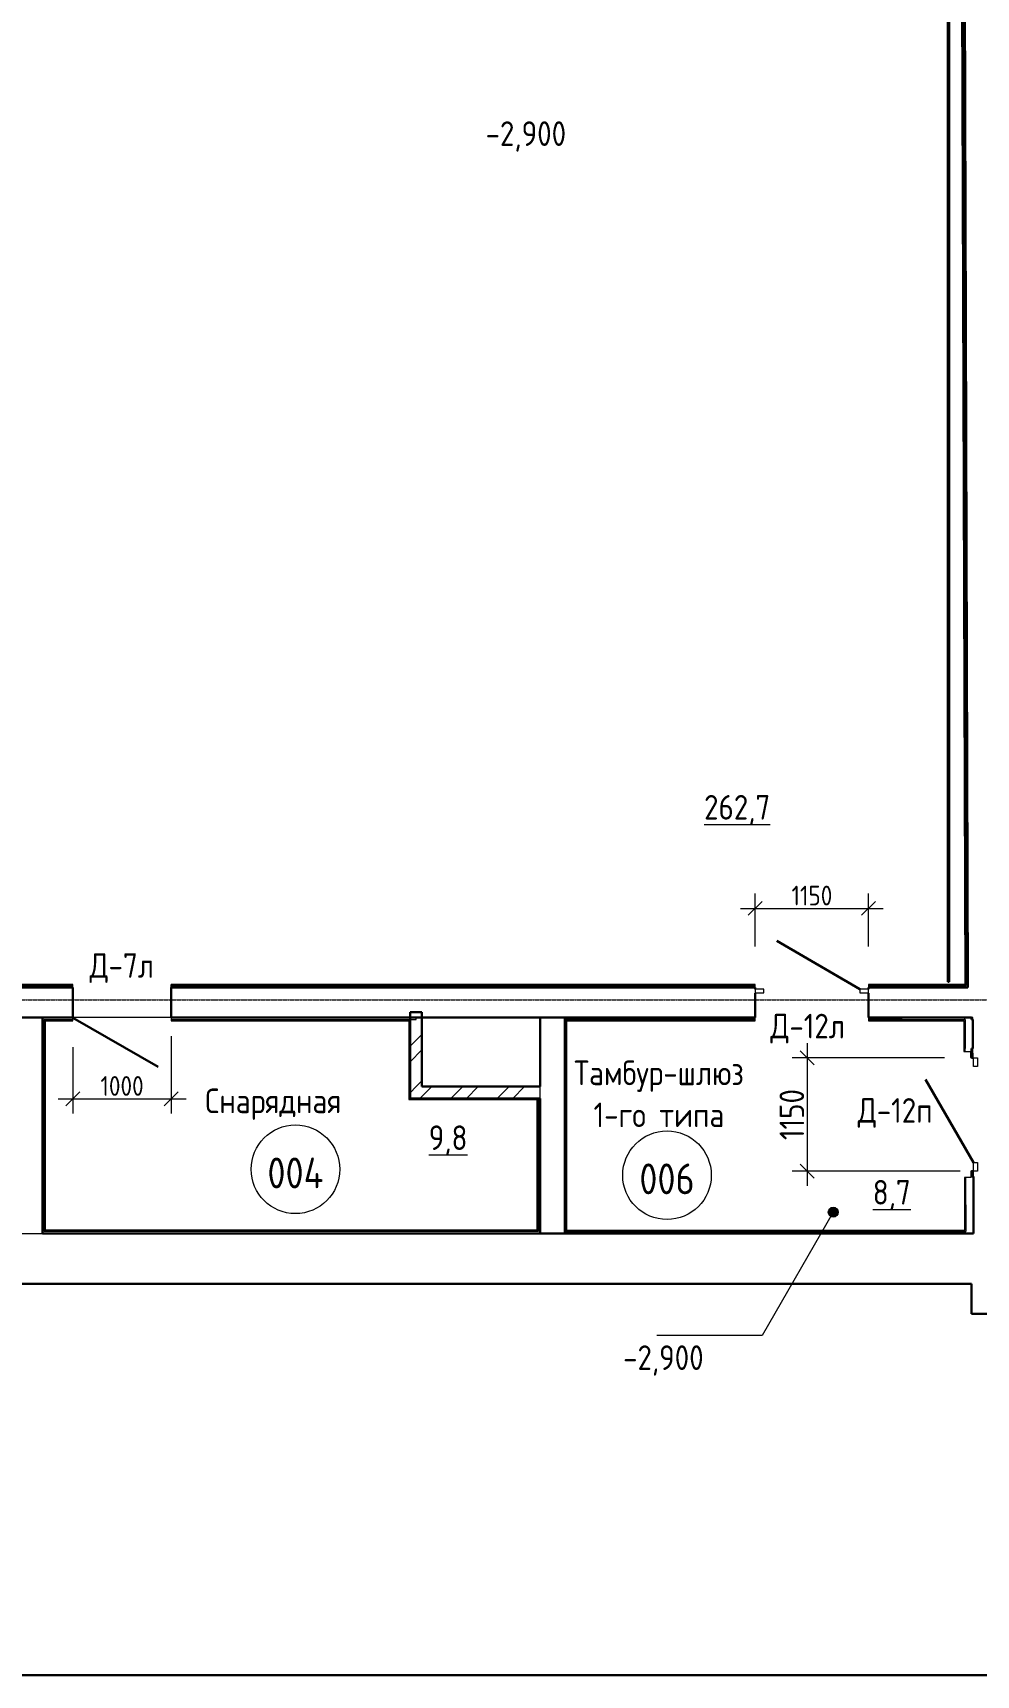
# Model space of a CAD drawing. Header units: millimetres. Extents: x 504091 to 2165846, y 135022 to 442887.
# Drawn here: x 1624477 to 1634057, y 321462 to 338134 of the extents above; entities that cross this region are included whole.
import ezdxf

# ---------------------------------------------------------------- set-up
doc = ezdxf.new("R2010")
doc.units = ezdxf.units.MM
doc.linetypes.add('ADSK_Линия сетки', pattern=[25, 20, -2.5, 0, -2.5])
doc.linetypes.add('осеваяX2', pattern=[4, 2.5, -0.5, 0.5, -0.5])
doc.layers.get('Defpoints').update_dxf_attribs({"color": 255})
for name, color, linetype, lineweight in [('Аннотация', 7, 'Continuous', 9), ('Двери', 7, 'Continuous', 20), ('Марки дверей', 7, 'Continuous', 20), ('Марки помещений', 7, 'Continuous', 20), ('Оси', 165, 'осеваяX2', 13), ('отметки', 7, 'Continuous', 20), ('Перекрытие', 7, 'Continuous', 18), ('размеры', 7, 'Continuous', 9), ('Стены внутренние', 7, 'Continuous', 18), ('Стены несущие', 7, 'Continuous', 30), ('Стены отделка', 7, 'Continuous', 30), ('Стены штриховка', 7, 'Continuous', 18)]:
    doc.layers.add(name, color=color, linetype=linetype, lineweight=lineweight)
doc.layers.add('Линии', color=7, linetype='Continuous', lineweight=9, true_color=0x00a600)
doc.layers.add('Штриховка', color=252, linetype='Continuous')
doc.styles.add('GOST Common', font='GOST_Common.ttf', dxfattribs={"width": 0.9, "height": 350})
doc.styles.add('GOST Common_1', font='GOST_Common.ttf', dxfattribs={"width": 0.9, "height": 250})
doc.styles.add('GOST Common_2', font='GOST_Common.ttf', dxfattribs={"width": 0.9, "height": 200})
doc.styles.add('GOST Common_4', font='GOST_Common.ttf', dxfattribs={"width": 0.9, "height": 200})
doc.dimstyles.new('ADSK_Основной_2_5_мм', dxfattribs={"dimscale": 304.8, "dimtxt": 251.428749, "dimasz": 0.463911, "dimexe": 0.492126, "dimexo": 0.492126, "dimgap": 0.098425, "dimtad": 1, "dimdec": 3, "dimrnd": 0.001, "dimdsep": 46, "dimtxsty": 'GOST Common_1', "dimblk1": 'OBLIQUE', "dimblk2": 'OBLIQUE', "dimsah": 1, "dimcen": 0.09, "dimdle": 0.492126, "dimazin": 2, "dimtfac": 1, "dimtdec": 4, "dimtix": 1, "dimtmove": 0, "dimatfit": 3, "dimfxl": 0, "dimtvp": 1, "dimtolj": 1, "dimtzin": 0, "dimlwd": 20, "dimlwe": 20, "dimarcsym": 0})
doc.dimstyles.new('ADSK_Основной_2_мм', dxfattribs={"dimscale": 304.8, "dimtxt": 201.142999, "dimasz": 0.463911, "dimexe": 0.492126, "dimexo": 0.492126, "dimgap": 0.098425, "dimtad": 1, "dimrnd": 0.01, "dimdsep": 46, "dimtxsty": 'GOST Common_4', "dimblk1": 'OBLIQUE', "dimblk2": 'OBLIQUE', "dimsah": 1, "dimcen": 0.09, "dimdle": 0.492126, "dimazin": 2, "dimtfac": 1, "dimtdec": 4, "dimtix": 1, "dimtmove": 0, "dimatfit": 3, "dimfxl": 0, "dimtvp": 1, "dimtolj": 1, "dimtzin": 0, "dimlwd": 20, "dimlwe": 20, "dimarcsym": 0})
pattern_1 = [(45, (1603821.75, 308073.24), (-235.7317, 235.7317), []), (45, (1603978.9, 308073.24), (-235.7317, 235.7317), [])]

# ---------------------------------------------------------------- blocks, each defined once
blk = doc.blocks.new('АС_Дверь_Однопольная_Алюминиевая - 1150х2200 алюм ост EIW30 Д12п-6524472-План подвала')
at = {"layer": 'Двери'}
for p, q in [((-450, -420), (-363, -420)), ((-450, -460), (-450, -420)), ((-363, -460), (-450, -460)), ((-363, -420), (-363, -460)), ((613, -420), (700, -420)), ((613, -460), (613, -420)), ((700, -460), (613, -460)), ((700, -420), (700, -460))]:
    blk.add_line(p, q, dxfattribs=at)
at = {"layer": 'Двери', "lineweight": 30}
blk.add_line((613, -460), (-232, -948), dxfattribs=at)
blk = doc.blocks.new('АС_Дверь_Однопольная_Алюминиевая - 1150х2200 алюм ост EIW30 Д12л-6525024-План подвала')
at = {"layer": 'Двери'}
for p, q in [((-363, -98), (-450, -98)), ((-450, -98), (-450, -138)), ((-450, -138), (-363, -138)), ((-363, -138), (-363, -98)), ((700, -98), (613, -98)), ((613, -98), (613, -138)), ((613, -138), (700, -138)), ((700, -138), (700, -98))]:
    blk.add_line(p, q, dxfattribs=at)
at = {"layer": 'Двери', "lineweight": 30}
blk.add_line((-363, -138), (482, -626), dxfattribs=at)
blk = doc.blocks.new('AC_Дверь_Однопольная_Стальная - 1000х2200Н Л Д7л EI30-6473165-План подвала')
at = {"layer": 'Двери', "lineweight": 30}
blk.add_line((500, 153), (-366, 653), dxfattribs=at)
blk = doc.blocks.new('_Oblique')
at = {"color": 0, "linetype": 'ByBlock', "lineweight": -2}
blk.add_line((-0.5, -0.5), (0.5, 0.5), dxfattribs=at)
blk = doc.blocks.new('*D4347')
at = {"layer": 'Defpoints', "color": 0, "lineweight": 20, "transparency": 16777216}
for p in [(1624883, 327986), (1625883, 328100), (1625883, 327313)]:
    blk.add_point(p, dxfattribs=at)
at = {"layer": 'размеры', "color": 0, "lineweight": 20, "transparency": 16777216}
for p, q in [((1624883, 327836), (1624883, 327163)), ((1625883, 327950), (1625883, 327163)), ((1624733, 327313), (1626033, 327313))]:
    blk.add_line(p, q, dxfattribs=at)
at = {"layer": 'размеры', "color": 0, "lineweight": 20, "transparency": 16777216, "xscale": 141.4, "yscale": 141.4, "zscale": 141.4, "rotation": 180}
blk.add_blockref('_Oblique', (1624883, 327313), dxfattribs=at)
at = {"layer": 'размеры', "color": 0, "lineweight": 20, "transparency": 16777216, "xscale": 141.4, "yscale": 141.4, "zscale": 141.4}
blk.add_blockref('_Oblique', (1625883, 327313), dxfattribs=at)
at = {"layer": 'размеры', "color": 0, "lineweight": 20, "transparency": 16777216, "insert": (1625383, 327443), "char_height": 200, "width": 560.47, "attachment_point": 5, "style": 'GOST Common_4'}
blk.add_mtext('\\A1;1000', dxfattribs=at)
blk = doc.blocks.new('*D4348')
at = {"layer": 'Defpoints', "color": 0, "lineweight": 20, "transparency": 16777216}
for p in [(1632964, 329246), (1631814, 328709), (1632964, 328709)]:
    blk.add_point(p, dxfattribs=at)
at = {"layer": 'размеры', "color": 0, "lineweight": 20, "transparency": 16777216}
for p, q in [((1631814, 328859), (1631814, 329396)), ((1632964, 328859), (1632964, 329396)), ((1631664, 329246), (1633114, 329246))]:
    blk.add_line(p, q, dxfattribs=at)
at = {"layer": 'размеры', "color": 0, "lineweight": 20, "transparency": 16777216, "xscale": 141.4, "yscale": 141.4, "zscale": 141.4, "rotation": 180}
blk.add_blockref('_Oblique', (1631814, 329246), dxfattribs=at)
at = {"layer": 'размеры', "color": 0, "lineweight": 20, "transparency": 16777216, "xscale": 141.4, "yscale": 141.4, "zscale": 141.4}
blk.add_blockref('_Oblique', (1632964, 329246), dxfattribs=at)
at = {"layer": 'размеры', "color": 0, "lineweight": 20, "transparency": 16777216, "insert": (1632389, 329376), "char_height": 200, "width": 515.47, "attachment_point": 5, "style": 'GOST Common_4'}
blk.add_mtext('\\A1;1150', dxfattribs=at)
blk = doc.blocks.new('*D4366')
at = {"layer": 'Defpoints', "color": 0, "lineweight": 20, "transparency": 16777216}
for p in [(1633886, 327728), (1632340, 326578), (1634045, 326578)]:
    blk.add_point(p, dxfattribs=at)
at = {"layer": 'размеры', "color": 0, "lineweight": 20, "transparency": 16777216}
for p, q in [((1632340, 327878), (1632340, 326428)), ((1633736, 327728), (1632190, 327728)), ((1633895, 326578), (1632190, 326578))]:
    blk.add_line(p, q, dxfattribs=at)
at = {"layer": 'размеры', "color": 0, "lineweight": 20, "transparency": 16777216, "xscale": 141.4, "yscale": 141.4, "zscale": 141.4}
for p, rotation in [((1632340, 327728), 90), ((1632340, 326578), 270)]:
    blk.add_blockref('_Oblique', p, dxfattribs=dict(at, rotation=rotation))
at = {"layer": 'размеры', "color": 0, "lineweight": 20, "transparency": 16777216, "insert": (1632185, 327153), "char_height": 250, "width": 644.34, "attachment_point": 5, "rotation": 90, "style": 'GOST Common_1'}
blk.add_mtext('\\A1;1150', dxfattribs=at)
blk = doc.blocks.new('оси')
at = {"layer": 'Оси', "linetype": 'ADSK_Линия сетки'}
blk.add_line((-3614.3, 22400), (62615.4, 22400), dxfattribs=at)

msp = doc.modelspace()

# ---------------------------------------------------------------- hatches: boundary and pattern name
at = {"layer": 'отметки'}
h = msp.add_hatch(color=256, dxfattribs=at)
edge = h.paths.add_edge_path()
edge.add_arc((1632605.6771, 326161.9572), 50, 0, 360)
at = {"layer": 'Стены внутренние', "true_color": 0x0080ff}
msp.add_hatch(color=150, dxfattribs=at).paths.add_polyline_path([(1633770.9419, 328499.555), (1633782.9419, 328499.555), (1633782.9419, 348099.555), (1633770.9419, 348099.555), (1633770.9419, 329456.5371)])
at = {"layer": 'Стены внутренние', "lineweight": 9}
h = msp.add_hatch(dxfattribs=at)
h.set_pattern_fill('FP_2', color=256, style=0, pattern_type=2)
h.set_pattern_definition(pattern_1)
h.paths.add_polyline_path([(1628308.8959, 327436.6882), (1628428.8959, 327436.6882), (1628428.8959, 328136.6882), (1628308.8959, 328136.6882)])
h = msp.add_hatch(dxfattribs=at)
h.set_pattern_fill('FP_2', color=256, style=0, pattern_type=2)
h.set_pattern_definition(pattern_1)
h.paths.add_polyline_path([(1629628.8959, 327316.6882), (1629628.8959, 327436.6882), (1628308.8959, 327436.6882), (1628308.8959, 327316.6882), (1629586.0387, 327316.6882)])

# ---------------------------------------------------------------- linework, layer by layer
at = {"layer": 'Линии', "color": 7}
for centre in [(1627144.054, 326596.9316), (1630917.442, 326536.9413)]:
    msp.add_circle(centre, 450, dxfattribs=at)
at = {"layer": 'отметки', "lineweight": 20}
for p, q in [((1632605.6771, 326161.9572), (1631883.409, 324910.9523)), ((1631883.409, 324910.9523), (1630813.4563, 324910.9523))]:
    msp.add_line(p, q, dxfattribs=at)
at = {"layer": 'отметки'}
msp.add_circle((1632605.6771, 326161.9572), 50, dxfattribs=at)
at = {"layer": 'Перекрытие'}
msp.add_line((1625883.0719, 328136.6882), (1624883.0719, 328136.6882), dxfattribs=at)
at = {"layer": 'Стены несущие'}
for p, q in [((1633908.6553, 348307.6315), (1633974.1892, 328441.6882)), ((1633770.9419, 348099.555), (1633770.9419, 328499.555)), ((1633782.9419, 328499.555), (1633782.9419, 348099.555)), ((1633770.9419, 328499.555), (1633782.9419, 328499.555)), ((1624883.0719, 328441.6882), (1623868.0719, 328441.6882)), ((1623933.0719, 328441.6882), (1624883.0719, 328441.6882)), ((1624883.0719, 328136.6882), (1624883.0719, 328441.6882)), ((1625883.0719, 328441.6882), (1631766.7544, 328441.6882)), ((1625883.0719, 328136.6882), (1625883.0719, 328441.6882)), ((1631814.0719, 328441.6882), (1625883.0719, 328441.6882)), ((1631814.0719, 328426.6882), (1631814.0719, 328441.6882)), ((1631814.0719, 328136.6882), (1631814.0719, 328386.6882)), ((1633974.1892, 328441.6882), (1632964.0719, 328441.6882)), ((1632964.0719, 328441.6882), (1632964.0719, 328426.6882)), ((1632964.0719, 328386.6882), (1632964.0719, 328136.6882)), ((1633306.7544, 328441.6882), (1633954.1891, 328441.6882)), ((1623868.0719, 328136.6882), (1624883.0719, 328136.6882)), ((1624573.4305, 325944.8091), (1624573.4305, 328136.6882)), ((1631814.0719, 328136.6882), (1625883.0719, 328136.6882)), ((1628428.8959, 328190.7386), (1628308.8959, 328190.7386)), ((1628308.8959, 328190.7386), (1628308.8959, 327316.6882)), ((1628428.8959, 327436.6882), (1628428.8959, 328190.7386)), ((1629628.8959, 328136.6882), (1629628.8959, 327436.6882)), ((1629878.8959, 325944.8091), (1629878.8959, 328136.6882)), ((1632964.0719, 328136.6882), (1634009.0439, 328136.6882)), ((1634009.0439, 328136.6882), (1634009.0439, 328116.6882)), ((1634009.0439, 328116.6882), (1634023.8815, 328116.6882)), ((1634024.848, 327823.2371), (1634023.8815, 328116.6882)), ((1634009.0439, 327823.2371), (1634009.0439, 327728.2371)), ((1634024.848, 327823.2371), (1634009.0439, 327823.2371)), ((1634024.848, 327823.2371), (1634024.848, 327823.2371)), ((1634009.0439, 327728.2371), (1634029.0439, 327728.2371)), ((1628308.8959, 327316.6882), (1629628.8959, 327316.6882)), ((1629628.8959, 327436.6882), (1628428.8959, 327436.6882)), ((1629628.8959, 325944.8091), (1629628.8959, 327316.6882)), ((1634009.0439, 326578.2371), (1634009.0439, 326523.2371)), ((1634029.0439, 326578.2371), (1634009.0439, 326578.2371)), ((1634009.0439, 326523.2371), (1634029.1298, 326523.2371)), ((1634031.0349, 325944.8091), (1634029.1298, 326523.2371)), ((1634031.0349, 325944.8091), (1624573.4305, 325944.8091)), ((1634009.0439, 325434.8091), (1622184.1513, 325434.8091)), ((1634009.0439, 325434.8091), (1634009.0439, 325128.8528)), ((1634009.0439, 325128.8528), (1639999.3214, 325128.8528)), ((1640038.7081, 321461.5752), (1614636.7544, 321461.5752))]:
    msp.add_line(p, q, dxfattribs=at)
at = {"layer": 'Стены отделка', "lineweight": 9}
for p, q in [((1633876.6555, 348307.5259), (1633942.0835, 328473.6882)), ((1633974.1894, 328441.6273), (1633908.6553, 348307.6315)), ((1624883.0719, 328473.6882), (1623868.0719, 328473.6882)), ((1624883.0719, 328441.6882), (1624883.0719, 328473.6882)), ((1625883.0719, 328441.6882), (1625883.0719, 328473.6882)), ((1631814.0719, 328473.6882), (1625883.0719, 328473.6882)), ((1631766.7544, 328461.6882), (1631814.0719, 328461.6882)), ((1631814.0719, 328441.6882), (1631814.0719, 328473.6882)), ((1632964.0719, 328473.6882), (1632964.0719, 328441.6882)), ((1633942.0835, 328473.6882), (1632964.0719, 328473.6882)), ((1632964.0719, 328461.6882), (1633306.7544, 328461.6882)), ((1633954.1231, 328461.6882), (1633954.0901, 328471.6882)), ((1631766.7544, 328441.6882), (1631814.0719, 328441.6882)), ((1632964.0719, 328441.6882), (1633306.7544, 328441.6882)), ((1624883.0719, 328104.6882), (1624883.0719, 328136.6882)), ((1625883.0719, 328136.6882), (1625883.0719, 328104.6882)), ((1628368.8959, 328116.6882), (1628368.8959, 328136.6882)), ((1629904.2544, 328136.6882), (1629904.2544, 328116.6882)), ((1631814.0719, 328104.6882), (1631814.0719, 328136.6882)), ((1632964.0719, 328136.6882), (1632964.0719, 328104.6882)), ((1634023.8156, 328136.6882), (1634009.0439, 328136.6882)), ((1634023.8815, 328116.6882), (1634023.8156, 328136.6882)), ((1624593.4305, 325966.3619), (1624593.4305, 328116.6882)), ((1624605.4305, 328104.6882), (1624883.0719, 328104.6882)), ((1624605.4305, 325978.3619), (1624605.4305, 328104.6882)), ((1625883.0719, 328104.6882), (1628296.8959, 328104.6882)), ((1628296.8959, 328104.6882), (1628296.8959, 327306.6882)), ((1628308.8959, 328116.6882), (1628368.8959, 328116.6882)), ((1629904.2544, 328116.6882), (1629878.8959, 328116.6882)), ((1629882.8959, 328116.6882), (1629882.8959, 325964.8091)), ((1629894.8959, 325976.8091), (1629894.8959, 328104.6882)), ((1629894.8959, 328104.6882), (1631814.0719, 328104.6882)), ((1629898.8959, 325964.8091), (1629898.8959, 328116.6882)), ((1631814.0719, 328116.6882), (1631766.7544, 328116.6882)), ((1633306.7544, 328116.6882), (1632964.0719, 328116.6882)), ((1632964.0719, 328104.6882), (1633931.9205, 328104.6882)), ((1633931.9205, 328104.6882), (1633932.9511, 327791.7959)), ((1633943.8811, 328116.6882), (1633933.881, 328116.6882)), ((1633932.9511, 327791.7959), (1633997.9507, 327792.01)), ((1633944.951, 327791.8355), (1633944.8476, 327823.2371)), ((1633997.9507, 327792.01), (1633998.1506, 327731.3449)), ((1634025.1504, 327731.4339), (1634024.848, 327823.2371)), ((1633998.1506, 327731.3449), (1634025.1504, 327731.4339)), ((1628298.8959, 327304.6882), (1629596.8959, 327304.6882)), ((1629596.8959, 327304.6882), (1629596.8959, 325978.3619)), ((1629608.8959, 327316.6882), (1629608.8959, 325966.3619)), ((1634002.1554, 326515.4116), (1633937.1558, 326515.1975)), ((1633937.1558, 326515.1975), (1633938.929, 325976.8091)), ((1634009.0439, 326578.2371), (1634001.9485, 326578.2371)), ((1634001.9485, 326578.2371), (1634002.1554, 326515.4116)), ((1634029.1298, 326523.2371), (1634028.9486, 326578.2371)), ((1629608.8959, 325966.3619), (1624593.4305, 325966.3619)), ((1629596.8959, 325978.3619), (1624605.4305, 325978.3619)), ((1629882.8959, 325964.8091), (1633950.9686, 325964.8091)), ((1633938.929, 325976.8091), (1629894.8959, 325976.8091)), ((1624573.4305, 325946.3619), (1629628.8959, 325946.3619))]:
    msp.add_line(p, q, dxfattribs=at)
at = {"layer": 'Стены штриховка'}
for p, q in [((1633878.6555, 348307.5325), (1633944.0901, 328471.6882)), ((1633888.6554, 348307.5655), (1633954.0901, 328471.6882)), ((1624883.0719, 328471.6882), (1623868.0719, 328471.6882)), ((1623933.0719, 328461.6882), (1624883.0719, 328461.6882)), ((1631814.0719, 328471.6882), (1625883.0719, 328471.6882)), ((1625883.0719, 328461.6882), (1631766.7544, 328461.6882)), ((1631766.7544, 328461.6882), (1631766.7544, 328461.6882)), ((1633944.0901, 328471.6882), (1632964.0719, 328471.6882)), ((1633306.7544, 328461.6882), (1633306.7544, 328461.6882)), ((1633306.7544, 328461.6882), (1633954.1231, 328461.6882)), ((1624593.4305, 328116.6882), (1624883.0719, 328116.6882)), ((1624603.4305, 328106.6882), (1624883.0719, 328106.6882)), ((1624603.4305, 325976.3619), (1624603.4305, 328106.6882)), ((1625883.0719, 328116.6882), (1628308.8959, 328116.6882)), ((1625883.0719, 328106.6882), (1628298.8959, 328106.6882)), ((1628298.8959, 328106.6882), (1628298.8959, 327304.6882)), ((1629892.8959, 325974.8091), (1629892.8959, 328106.6882)), ((1629892.8959, 328106.6882), (1631814.0719, 328106.6882)), ((1631766.7544, 328116.6882), (1629904.2544, 328116.6882)), ((1632964.0719, 328106.6882), (1633933.914, 328106.6882)), ((1633306.7544, 328116.6882), (1633933.881, 328116.6882)), ((1633933.914, 328106.6882), (1633934.9511, 327791.8025)), ((1633943.8811, 328116.6882), (1633944.8476, 327823.2371)), ((1628296.8959, 327306.6882), (1629598.8959, 327306.6882)), ((1628296.8959, 327306.6882), (1628296.8959, 327304.6882)), ((1628296.8959, 327304.6882), (1628298.8959, 327304.6882)), ((1629598.8959, 327306.6882), (1629598.8959, 325976.3619)), ((1629628.8959, 327316.6882), (1629628.8959, 327436.6882)), ((1633939.1558, 326515.2041), (1633940.9356, 325974.8091)), ((1633949.1557, 326515.2371), (1633950.9686, 325964.8091)), ((1629598.8959, 325976.3619), (1624603.4305, 325976.3619)), ((1633940.9356, 325974.8091), (1629892.8959, 325974.8091)), ((1624323.4305, 325944.8091), (1624573.4305, 325944.8091))]:
    msp.add_line(p, q, dxfattribs=at)

# ---------------------------------------------------------------- block references
at = {"layer": 'Двери'}
for name, p, rotation in [('АС_Дверь_Однопольная_Алюминиевая - 1150х2200 алюм ост EIW30 Д12л-6525024-План подвала', (1632514.0719, 328289.1882), 180), ('AC_Дверь_Однопольная_Стальная - 1000х2200Н Л Д7л EI30-6473165-План подвала', (1625383.0719, 328289.1882), 180), ('АС_Дверь_Однопольная_Алюминиевая - 1150х2200 алюм ост EIW30 Д12п-6524472-План подвала', (1634489.0439, 327278.2371), 270)]:
    msp.add_blockref(name, p, dxfattribs=dict(at, rotation=rotation))
at = {"layer": 'Штриховка'}
msp.add_blockref('оси', (1597321.3197, 305918.2371), dxfattribs=at)

# ---------------------------------------------------------------- texts
at = {"layer": 'Аннотация', "lineweight": 9, "char_height": 312.5, "width": 520.211119, "attachment_point": 5, "line_spacing_factor": 1.022766, "style": 'GOST Common'}
for s, insert in [('004', (1627144.054, 326559.9835)), ('006', (1630917.442, 326499.9932))]:
    msp.add_mtext(s, dxfattribs=dict(at, insert=insert))
at = {"layer": 'Марки дверей', "lineweight": 9, "char_height": 250, "attachment_point": 5, "line_spacing_factor": 1.022766, "style": 'GOST Common_2'}
for s, insert, width in [('\\pt450,900,1350,1800,2250,2700,3150,3600,4050,4500,4950,5400,5850,6300,6750,7200,7650,8100,8550,9000,9450,9900,10350,10800,11250,11700,12150,12600,13050,13500,13950,14400;Д-7л', (1625379.4645, 328640.1721), 690.3), ('\\pt450,900,1350,1800,2250,2700,3150,3600,4050,4500,4950,5400,5850,6300,6750,7200,7650,8100,8550,9000,9450,9900,10350,10800,11250,11700,12150,12600,13050,13500,13950,14400;Д-12л', (1632345.329, 328025.3794), 803.7), ('\\pt450,900,1350,1800,2250,2700,3150,3600,4050,4500,4950,5400,5850,6300,6750,7200,7650,8100,8550,9000,9450,9900,10350,10800,11250,11700,12150,12600,13050,13500,13950,14400;Д-12п', (1633234.1669, 327168.9012), 803.7)]:
    msp.add_mtext(s, dxfattribs=dict(at, insert=insert, width=width))
at = {"layer": 'Марки помещений', "lineweight": 9, "char_height": 250, "attachment_point": 5, "line_spacing_factor": 1.022766, "style": 'GOST Common_2'}
for s, insert, width in [('\\pt450,900,1350,1800,2250,2700,3150,3600,4050,4500,4950,5400,5850,6300,6750,7200,7650,8100,8550,9000,9450,9900,10350,10800,11250,11700,12150,12600,13050,13500,13950,14400;{\\L262,7}', (1631629.8928, 330243.1686), 726.3), ('\\pt450,900,1350,1800,2250,2700,3150,3600,4050,4500,4950,5400,5850,6300,6750,7200,7650,8100,8550,9000,9450,9900,10350,10800,11250,11700,12150,12600,13050,13500,13950,14400;Тамбур-шлюз 1-го типа', (1630835.5168, 327363.0056), 1912.831003), ('\\pt450,900,1350,1800,2250,2700,3150,3600,4050,4500,4950,5400,5850,6300,6750,7200,7650,8100,8550,9000,9450,9900,10350,10800,11250,11700,12150,12600,13050,13500,13950,14400;Снарядная', (1626918.5695, 327257.8226), 1488.6), ('\\pt450,900,1350,1800,2250,2700,3150,3600,4050,4500,4950,5400,5850,6300,6750,7200,7650,8100,8550,9000,9450,9900,10350,10800,11250,11700,12150,12600,13050,13500,13950,14400;{\\L9,8}', (1628694.2662, 326888.6941), 405), ('\\pt450,900,1350,1800,2250,2700,3150,3600,4050,4500,4950,5400,5850,6300,6750,7200,7650,8100,8550,9000,9450,9900,10350,10800,11250,11700,12150,12600,13050,13500,13950,14400;{\\L8,7}', (1633199.4829, 326334.5306), 405)]:
    msp.add_mtext(s, dxfattribs=dict(at, insert=insert, width=width))
at = {"layer": 'отметки', "lineweight": 20, "char_height": 250, "width": 1028.822569, "attachment_point": 1, "line_spacing_factor": 1.022761, "style": 'GOST Common_1'}
for insert in [(1629074.6667, 337236.2248), (1630471.5031, 324809.9018)]:
    msp.add_mtext('-2,900', dxfattribs=dict(at, insert=insert))

# ---------------------------------------------------------------- dimensions: what is measured, and where the dimension line sits
at = {"layer": 'размеры', "lineweight": 20}
for base, p1, p2, override, picture, middle in [((1632964.0719, 329245.5827), (1631814.0719, 328709.4783), (1632964.0719, 328709.4783), {"dimpost": '<>', "dimfxl": 1150}, '*D4348', (1632389.0719, 329375.5827)), ((1625883.0719, 327312.5784), (1624883.0719, 327986.0993), (1625883.0719, 328100.423), {"dimpost": '<>', "dimfxl": 1006.513748}, '*D4347', (1625383.0719, 327442.5784))]:
    dim = msp.add_linear_dim(base=base, p1=p1, p2=p2, dimstyle='ADSK_Основной_2_мм', override=override, dxfattribs=at)
    dim.commit()
    dim.dimension.update_dxf_attribs({"geometry": picture, "text_midpoint": middle})
dim = msp.add_linear_dim(base=(1632340.0454, 326578.2371), p1=(1633885.9385, 327728.2371), p2=(1634045.2056, 326578.2371), angle=90, dimstyle='ADSK_Основной_2_5_мм', override={"dimpost": '<>', "dimfxl": 1160.976325}, dxfattribs=at)
dim.commit()
dim.dimension.update_dxf_attribs({"geometry": '*D4366', "text_midpoint": (1632185.0454, 327153.2371)})

doc.saveas('drawing.dxf')
